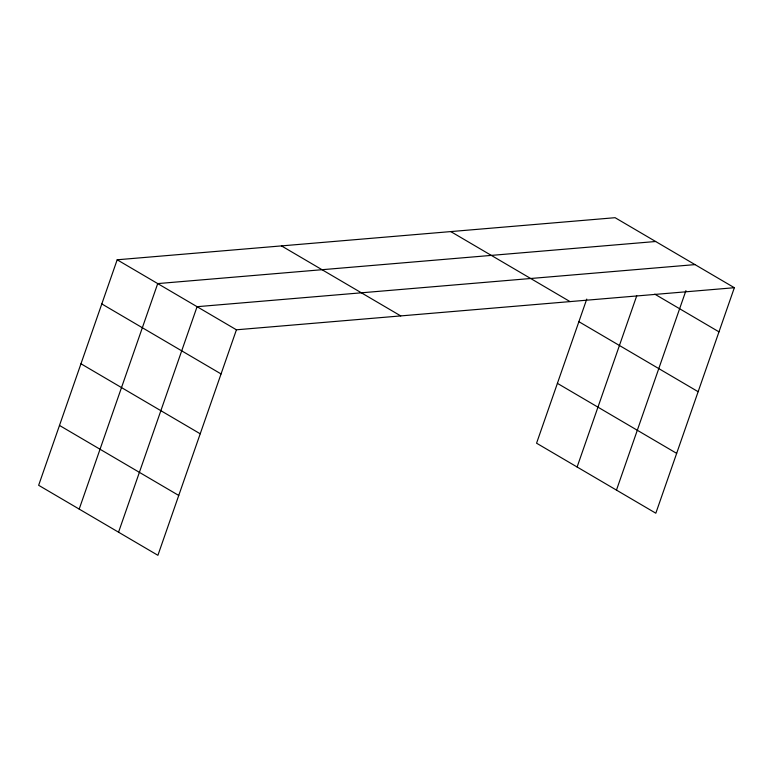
<?xml version="1.0" encoding="UTF-8"?>
<svg xmlns="http://www.w3.org/2000/svg" width="773" height="773" viewBox="0 0 773 773"><rect width="100%" height="100%" fill="white"/><g stroke="black" fill="none" stroke-linecap="round" stroke-linejoin="round"><path stroke-width="1.16" d="M734.35 287.711L615.095 217.696L117.177 259.786L38.65 485.289L157.905 555.304L236.432 329.8L734.35 287.711L655.823 513.214L536.568 443.2L586.755 299.093M79.194 509.088L157.721 283.594L655.639 241.505M118.549 532.201L197.076 306.697L694.995 264.608M577.112 466.998L636.739 295.798M616.468 490.111L685.931 290.638M654.77 294.146L718.977 331.849M450.785 231.591L570.039 301.605M578.89 321.684L698.135 391.698M557.41 383.35L676.665 453.365M281.488 245.901L400.743 315.915M117.177 259.786L236.432 329.8M101.804 303.924L221.059 373.939M80.962 363.774L200.217 433.788M59.492 425.44L178.747 495.454"/></g></svg>
